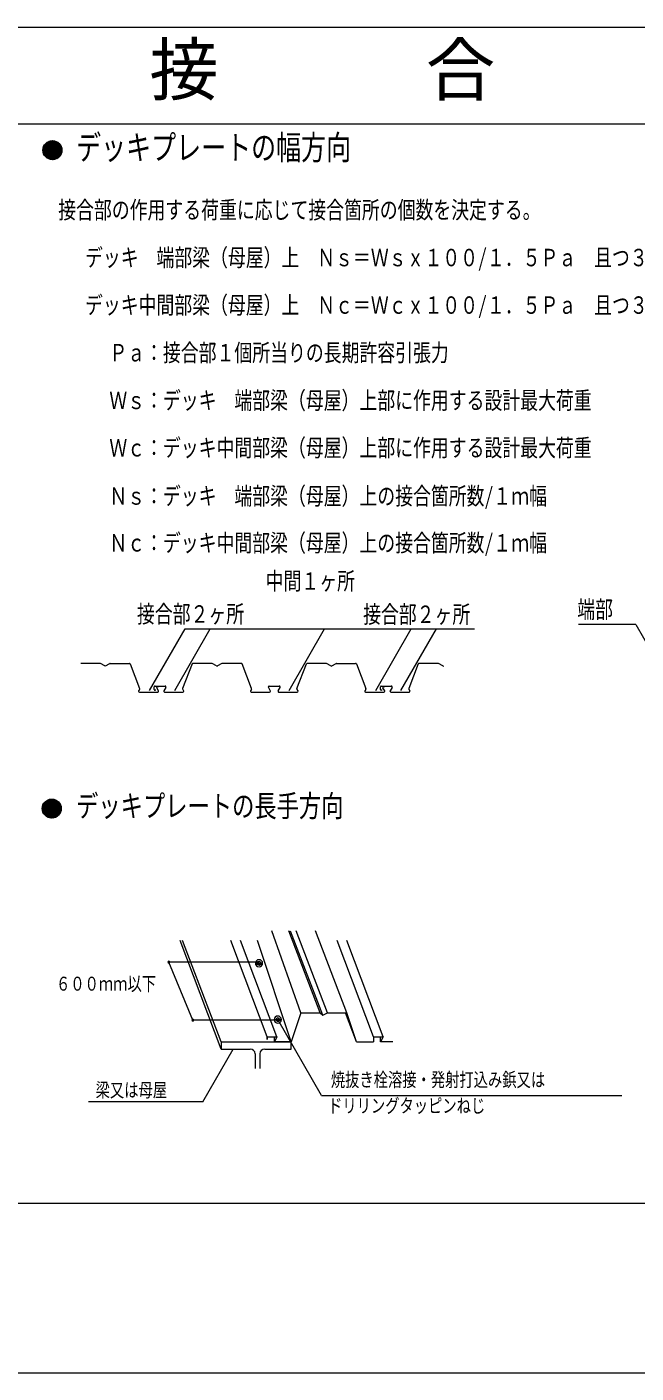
# Model space of a CAD drawing. Units: millimetres on the paper. Extents: x -292 to 292, y -205 to 205.
# Drawn here: x -52.2 to 19.5, y -205 to -46.4 of the extents above; entities that cross this region are included whole.
import ezdxf
from ezdxf.enums import TextEntityAlignment as Align

# ---------------------------------------------------------------- set-up
doc = ezdxf.new("R2010")
doc.units = ezdxf.units.MM
for name, color, linetype, lineweight in [('0-2_M1-0', 7, 'Continuous', 18), ('0-3_M1-1', 7, 'Continuous', 18), ('0-6_M2-2-0', 7, 'Continuous', 18)]:
    doc.layers.add(name, color=color, linetype=linetype, lineweight=lineweight)
doc.styles.add('ＭＳ ゴシック', font='')
doc.styles.get('ＭＳ ゴシック').set_extended_font_data('MS Gothic')

msp = doc.modelspace()

# ---------------------------------------------------------------- linework, layer by layer
at = {"layer": '0-2_M1-0'}
for p, q in [((-49.209, -59.83), (-50.342, -60.963)), ((-49.291, -59.832), (-50.34, -60.881)), ((-49.133, -59.833), (-50.339, -61.039)), ((-49.062, -59.841), (-50.331, -61.11)), ((-49.379, -59.841), (-50.331, -60.793)), ((-48.994, -59.853), (-50.319, -61.178)), ((-49.477, -59.859), (-50.313, -60.695)), ((-48.93, -59.868), (-50.304, -61.242)), ((-48.869, -59.886), (-50.286, -61.303)), ((-49.589, -59.892), (-50.28, -60.583)), ((-48.81, -59.907), (-50.265, -61.361)), ((-48.755, -59.931), (-50.241, -61.417)), ((-49.726, -59.95), (-50.222, -60.446)), ((-48.701, -59.957), (-50.215, -61.47)), ((-48.65, -59.985), (-50.187, -61.521)), ((-48.602, -60.015), (-50.156, -61.57)), ((-48.555, -60.048), (-50.124, -61.617)), ((-48.51, -60.083), (-50.089, -61.662)), ((-48.468, -60.119), (-50.052, -61.704)), ((-48.427, -60.158), (-50.014, -61.745)), ((-48.388, -60.199), (-49.973, -61.784)), ((-48.352, -60.241), (-49.93, -61.82)), ((-48.317, -60.286), (-49.886, -61.855)), ((-48.284, -60.333), (-49.839, -61.888)), ((-48.254, -60.382), (-49.79, -61.918)), ((-48.225, -60.433), (-49.739, -61.946)), ((-48.199, -60.486), (-49.686, -61.972)), ((-48.176, -60.542), (-49.63, -61.996)), ((-48.155, -60.6), (-49.572, -62.017)), ((-48.136, -60.661), (-49.511, -62.035)), ((-48.121, -60.725), (-49.447, -62.051)), ((-48.11, -60.793), (-49.379, -62.062)), ((-48.102, -60.864), (-49.308, -62.07)), ((-48.098, -60.94), (-49.232, -62.074)), ((-48.1, -61.022), (-49.15, -62.071)), ((-48.11, -61.11), (-49.062, -62.062)), ((-48.128, -61.208), (-48.964, -62.044)), ((-48.16, -61.32), (-48.852, -62.011)), ((-48.219, -61.458), (-48.714, -61.953)), ((19.487, -116.82), (12.755, -116.82)), ((19.487, -116.82), (22.201, -121.52)), ((-34.813, -124.583), (-30.633, -117.343)), ((-21.348, -124.583), (-17.167, -117.343)), ((-11.127, -124.583), (-6.947, -117.343)), ((-8.165, -124.583), (-3.985, -117.343)), ((-43.62, -121.421), (-45.867, -121.421)), ((-43.06, -121.708), (-43.568, -121.434)), ((-42.958, -121.708), (-42.449, -121.434)), ((-42.398, -121.421), (-40.151, -121.421)), ((-40.06, -121.472), (-38.955, -124.353)), ((-32.774, -121.472), (-33.879, -124.353)), ((-30.435, -121.421), (-32.683, -121.421)), ((-29.876, -121.708), (-30.384, -121.434)), ((-29.265, -121.434), (-29.774, -121.708)), ((-26.967, -121.421), (-29.214, -121.421)), ((-25.771, -124.353), (-26.876, -121.472)), ((-20.415, -124.353), (-19.309, -121.472)), ((-16.971, -121.421), (-19.218, -121.421)), ((-16.411, -121.708), (-16.92, -121.434)), ((-16.309, -121.708), (-15.801, -121.434)), ((-15.75, -121.421), (-13.502, -121.421)), ((-13.411, -121.472), (-12.306, -124.353)), ((-6.125, -121.472), (-7.23, -124.353)), ((-3.787, -121.421), (-6.034, -121.421)), ((-3.227, -121.708), (-3.736, -121.434)), ((-38.958, -124.473), (-39.062, -124.617)), ((-38.974, -124.787), (-36.813, -124.787)), ((-37.233, -124.464), (-37.233, -124.177)), ((-37.125, -124.069), (-35.949, -124.069)), ((-37.035, -124.572), (-37.125, -124.572)), ((-36.722, -124.622), (-36.935, -124.289)), ((-36.844, -124.123), (-36.705, -124.123)), ((-35.857, -124.233), (-36.095, -124.624)), ((-36.003, -124.787), (-33.86, -124.787)), ((-33.875, -124.473), (-33.772, -124.617)), ((-25.774, -124.473), (-25.877, -124.617)), ((-25.79, -124.787), (-23.649, -124.787)), ((-23.775, -124.229), (-23.555, -124.628)), ((-23.68, -124.069), (-22.505, -124.069)), ((-22.63, -124.628), (-22.41, -124.229)), ((-22.536, -124.787), (-20.395, -124.787)), ((-20.411, -124.473), (-20.308, -124.617)), ((-12.31, -124.473), (-12.413, -124.617)), ((-12.325, -124.787), (-10.164, -124.787)), ((-10.584, -124.464), (-10.584, -124.177)), ((-10.476, -124.069), (-9.3, -124.069)), ((-10.386, -124.572), (-10.476, -124.572)), ((-10.074, -124.622), (-10.286, -124.289)), ((-10.196, -124.123), (-10.057, -124.123)), ((-9.208, -124.233), (-9.446, -124.624)), ((-9.354, -124.787), (-7.211, -124.787)), ((-7.227, -124.473), (-7.124, -124.617)), ((-49.287, -137.384), (-50.42, -138.518)), ((-49.368, -137.386), (-50.418, -138.436)), ((-49.211, -137.388), (-50.416, -138.594)), ((-49.139, -137.396), (-50.409, -138.665)), ((-49.456, -137.396), (-50.409, -138.348)), ((-49.072, -137.407), (-50.397, -138.733)), ((-49.554, -137.414), (-50.39, -138.25)), ((-49.007, -137.423), (-50.382, -138.797)), ((-48.946, -137.441), (-50.363, -138.858)), ((-49.666, -137.446), (-50.358, -138.138)), ((-48.888, -137.462), (-50.342, -138.916)), ((-48.832, -137.485), (-50.319, -138.972)), ((-49.804, -137.505), (-50.299, -138)), ((-48.779, -137.511), (-50.293, -139.025)), ((-48.728, -137.54), (-50.264, -139.076)), ((-48.679, -137.57), (-50.234, -139.125)), ((-48.632, -137.603), (-50.201, -139.172)), ((-48.588, -137.638), (-50.167, -139.216)), ((-48.545, -137.674), (-50.13, -139.259)), ((-48.504, -137.713), (-50.091, -139.3)), ((-48.466, -137.754), (-50.051, -139.338)), ((-48.429, -137.796), (-50.008, -139.375)), ((-48.394, -137.841), (-49.963, -139.41)), ((-48.362, -137.888), (-49.916, -139.442)), ((-48.331, -137.936), (-49.868, -139.473)), ((-48.303, -137.987), (-49.817, -139.501)), ((-48.277, -138.041), (-49.763, -139.527)), ((-48.253, -138.097), (-49.708, -139.551)), ((-48.232, -138.155), (-49.649, -139.572)), ((-48.214, -138.216), (-49.588, -139.59)), ((-48.199, -138.28), (-49.524, -139.605)), ((-48.187, -138.348), (-49.456, -139.617)), ((-48.179, -138.419), (-49.385, -139.625)), ((-48.176, -138.495), (-49.309, -139.628)), ((-48.178, -138.577), (-49.228, -139.626)), ((-48.187, -138.665), (-49.139, -139.617)), ((-48.205, -138.763), (-49.041, -139.599)), ((-48.238, -138.875), (-48.93, -139.566)), ((-48.296, -139.012), (-48.792, -139.508)), ((-17.377, -162.858), (-21.17, -152.937)), ((-32.666, -163.415), (-35.512, -156.586)), ((-19.943, -162.577), (-21.081, -165.975)), ((-13.399, -165.975), (-14.538, -162.577)), ((-17.517, -172.292), (-22.671, -163.365)), ((-31.515, -173.062), (-27.916, -166.829)), ((-17.517, -172.292), (17.836, -172.292)), ((-31.515, -173.062), (-44.979, -173.062)), ((248.352, -185.044), (-54.026, -185.044))]:
    msp.add_line(p, q, dxfattribs=at)
for points in [[(-37.776, -124.583), (-33.595, -117.343), (0.507, -117.343)], [(-17.667, -162.577), (-17.377, -162.858), (-16.814, -162.577)]]:
    msp.add_lwpolyline(points, dxfattribs=at)
for centre in [(-49.22, -60.952), (-49.298, -138.506)]:
    msp.add_circle(centre, 1.122, dxfattribs=at)
for centre, start, end in [((-43.62, -121.529), 61.69924, 90), ((-43.009, -121.613), 241.69924, 298.30076), ((-42.398, -121.529), 90, 118.30076), ((-40.151, -121.529), 32.13821, 90), ((-32.683, -121.529), 90, 147.86179), ((-30.435, -121.529), 61.69924, 90), ((-29.825, -121.613), 241.69924, 298.30076), ((-29.214, -121.529), 90, 118.30076), ((-26.967, -121.529), 32.13821, 90), ((-19.218, -121.529), 90, 147.86179), ((-16.971, -121.529), 61.69924, 90), ((-16.36, -121.613), 241.69924, 298.30076), ((-15.75, -121.529), 90, 118.30076), ((-13.502, -121.529), 32.13821, 90), ((-6.034, -121.529), 90, 147.86179), ((-3.787, -121.529), 61.69924, 90), ((-3.176, -121.613), 241.69924, 298.30076), ((-38.974, -124.68), 144.30845, 180), ((-38.974, -124.68), 180, 270), ((-39.046, -124.41), 324.30845, 32.13821), ((-37.125, -124.177), 90, 180), ((-37.125, -124.464), 180, 270), ((-36.844, -124.231), 90, 212.61308), ((-36.813, -124.68), 270, 0), ((-36.813, -124.68), 0, 32.61308), ((-36.003, -124.68), 148.66213, 270), ((-35.949, -124.177), 0, 90), ((-35.949, -124.177), 328.66213, 0), ((-35.949, -124.177), 328.66213, 0), ((-33.788, -124.41), 147.86179, 215.69155), ((-33.86, -124.68), 270, 0), ((-33.86, -124.68), 0, 35.69155), ((-25.79, -124.68), 144.30845, 180), ((-25.79, -124.68), 180, 270), ((-25.862, -124.41), 324.30845, 32.13821), ((-23.68, -124.177), 90, 208.90035), ((-23.649, -124.68), 270, 0), ((-23.649, -124.68), 0, 28.90035), ((-22.536, -124.68), 151.09965, 270), ((-22.505, -124.177), 0, 90), ((-22.505, -124.177), 331.09965, 0), ((-20.323, -124.41), 147.86179, 215.69155), ((-20.395, -124.68), 270, 0), ((-20.395, -124.68), 0, 35.69155), ((-12.325, -124.68), 144.30845, 180), ((-12.325, -124.68), 180, 270), ((-12.397, -124.41), 324.30845, 32.13821), ((-10.476, -124.177), 90, 180), ((-10.476, -124.464), 180, 270), ((-10.196, -124.231), 90, 212.61308), ((-10.164, -124.68), 270, 0), ((-10.164, -124.68), 0, 32.61308), ((-9.354, -124.68), 148.66213, 270), ((-9.3, -124.177), 0, 90), ((-9.3, -124.177), 328.66213, 0), ((-7.139, -124.41), 147.86179, 215.69155), ((-7.211, -124.68), 270, 0), ((-7.211, -124.68), 0, 35.69155)]:
    msp.add_arc(centre, 0.108, start, end, dxfattribs=at)
at = {"layer": '0-3_M1-1'}
for p, q in [((-19.943, -162.577), (-23.358, -152.904)), ((-17.667, -162.577), (-21.366, -152.904)), ((-16.814, -162.577), (-20.512, -152.904)), ((-14.538, -162.577), (-18.236, -152.904)), ((-29.332, -166.829), (-34.169, -154.026)), ((-29.332, -165.975), (-33.885, -154.026)), ((-23.927, -165.406), (-28.194, -154.026)), ((-23.927, -165.406), (-28.194, -154.026)), ((-22.789, -165.406), (-27.056, -154.026)), ((-21.081, -165.975), (-25.065, -154.026)), ((-11.408, -165.406), (-15.676, -154.026)), ((-10.27, -165.406), (-14.538, -154.026)), ((-35.624, -156.586), (-35.512, -156.586)), ((-35.227, -156.586), (-35.512, -156.586)), ((-25.065, -156.586), (-35.512, -156.586)), ((-25.301, -156.726), (-24.88, -156.726)), ((-25.301, -156.726), (-24.88, -156.726)), ((-24.78, -156.871), (-25.065, -156.586)), ((-24.496, -156.871), (-25.065, -156.586)), ((-24.46, -156.726), (-24.88, -156.726)), ((-24.78, -156.871), (-24.496, -156.871)), ((-19.943, -162.577), (-17.667, -162.577)), ((-16.814, -162.577), (-14.538, -162.577)), ((-13.399, -165.975), (-14.694, -162.577)), ((-32.779, -163.415), (-32.666, -163.415)), ((-32.779, -163.415), (-32.666, -163.415)), ((-22.504, -163.415), (-32.666, -163.415)), ((-32.554, -163.415), (-32.666, -163.415)), ((-23.092, -163.365), (-22.671, -163.365)), ((-23.092, -163.365), (-22.671, -163.365)), ((-22.25, -163.365), (-22.671, -163.365)), ((-29.332, -165.975), (-21.081, -165.975)), ((-23.927, -165.691), (-23.927, -165.406)), ((-23.927, -165.406), (-23.927, -165.691)), ((-23.927, -165.406), (-22.789, -165.406)), ((-23.073, -165.975), (-23.073, -165.406)), ((-22.789, -165.406), (-23.073, -165.975)), ((-21.081, -165.975), (-23.073, -165.975)), ((-13.399, -165.975), (-11.408, -165.975)), ((-11.408, -165.406), (-10.27, -165.406)), ((-11.408, -165.406), (-11.408, -165.975)), ((-10.554, -165.975), (-10.554, -165.406)), ((-10.27, -165.406), (-10.554, -165.975)), ((-9.132, -165.975), (-10.554, -165.975)), ((-25.349, -167.398), (-25.349, -169.105)), ((-24.78, -167.398), (-24.78, -169.105))]:
    msp.add_line(p, q, dxfattribs=at)
for points in [[(-25.349, -156.586), (-25.065, -156.586), (-25.349, -156.586)], [(-24.78, -156.871), (-25.349, -156.871), (-24.78, -156.871)], [(-22.219, -163.415), (-22.789, -163.415), (-22.219, -163.415)], [(-22.504, -163.415), (-22.219, -163.415), (-22.504, -163.415)], [(-29.332, -165.975), (-29.332, -166.829), (-25.918, -166.829)], [(-24.211, -166.829), (-21.081, -166.829), (-21.081, -165.975)]]:
    msp.add_lwpolyline(points, dxfattribs=at)
for centre, radius, start, end in [((-35.512, -156.586), 0.112, 0, 180), ((-35.512, -156.586), 0.112, 180, 0), ((-35.512, -156.586), 0.0561, 0, 180), ((-35.512, -156.586), 0.0561, 180, 0), ((-24.88, -156.726), 0.421, 0, 180), ((-24.88, -156.726), 0.421, 180, 0), ((-24.88, -156.726), 0.21, 0, 180), ((-24.88, -156.726), 0.21, 180, 0), ((-32.666, -163.415), 0.112, 0, 180), ((-22.671, -163.365), 0.421, 0, 180), ((-22.671, -163.365), 0.21, 0, 180), ((-32.666, -163.415), 0.112, 180, 0), ((-32.666, -163.415), 0.0561, 0, 180), ((-32.666, -163.415), 0.0561, 180, 0), ((-22.671, -163.365), 0.421, 180, 0), ((-22.671, -163.365), 0.21, 180, 0), ((-25.918, -167.398), 0.569, 0, 90), ((-24.211, -167.398), 0.569, 90, 180)]:
    msp.add_arc(centre, radius, start, end, dxfattribs=at)
at = {"layer": '0-6_M2-2-0'}
for p, q in [((-54.026, -46.454), (248.352, -46.454)), ((-54.026, -57.863), (111.974, -57.863)), ((-54.026, -57.863), (292, -57.863)), ((-292, -185), (292, -185))]:
    msp.add_line(p, q, dxfattribs=at)
msp.add_lwpolyline([(292, -205), (-292, -205), (-292, 205)], dxfattribs=at)

# ---------------------------------------------------------------- texts
at = {"layer": '0-2_M1-0', "style": 'ＭＳ ゴシック', "width": 0.75}
for s, height, p in [('デッキプレートの幅方向', 2.879, (-46.431, -62.931)), ('接合部の作用する荷重に応じて接合箇所の個数を決定する。', 2.057, (-48.537, -69.631)), ('デッキ\u3000端部梁（母屋）上\u3000Ｎｓ＝Ｗｓｘ１００/１．５Ｐａ\u3000且つ３ヶ所/デッキ１枚以上', 2.057, (-45.38, -75.245)), ('デッキ中間部梁（母屋）上\u3000Ｎｃ＝Ｗｃｘ１００/１．５Ｐａ\u3000且つ３ヶ所/デッキ１枚以上', 2.057, (-45.38, -80.843)), ('Ｐａ：接合部１個所当りの長期許容引張力', 2.057, (-42.514, -86.45)), ('Ｗｓ：デッキ\u3000端部梁（母屋）上部に作用する設計最大荷重', 2.057, (-42.514, -92.067)), ('Ｗｃ：デッキ中間部梁（母屋）上部に作用する設計最大荷重', 2.057, (-42.514, -97.653)), ('Ｎｓ：デッキ\u3000端部梁（母屋）上の接合箇所数/１ｍ幅', 2.057, (-42.514, -103.332)), ('Ｎｃ：デッキ中間部梁（母屋）上の接合箇所数/１ｍ幅', 2.057, (-42.514, -108.852)), ('中間１ヶ所', 2.057, (-24.099, -113.348)), ('端部', 2.057, (12.606, -116.684)), ('接合部２ヶ所', 2.057, (-39.259, -117.227)), ('接合部２ヶ所', 2.057, (-12.621, -117.264)), ('デッキプレートの長手方向', 2.566, (-46.431, -140.251)), ('６００ｍｍ以下', 1.645, (-48.798, -160.448)), ('焼抜き栓溶接・発射打込み鋲又は', 1.645, (-16.42, -171.752)), ('梁又は母屋', 1.645, (-44.126, -172.973)), ('ドリリングタッピンねじ', 1.645, (-16.746, -174.822))]:
    msp.add_text(s, height=height, dxfattribs=at).set_placement(p, align=Align.BOTTOM_LEFT)
at = {"layer": '0-6_M2-2-0', "style": 'ＭＳ ゴシック'}
msp.add_text('接\u3000    合\u3000', height=5.975, dxfattribs=at).set_placement((-37.789, -56.233), align=Align.BOTTOM_LEFT)

doc.saveas('drawing.dxf')
